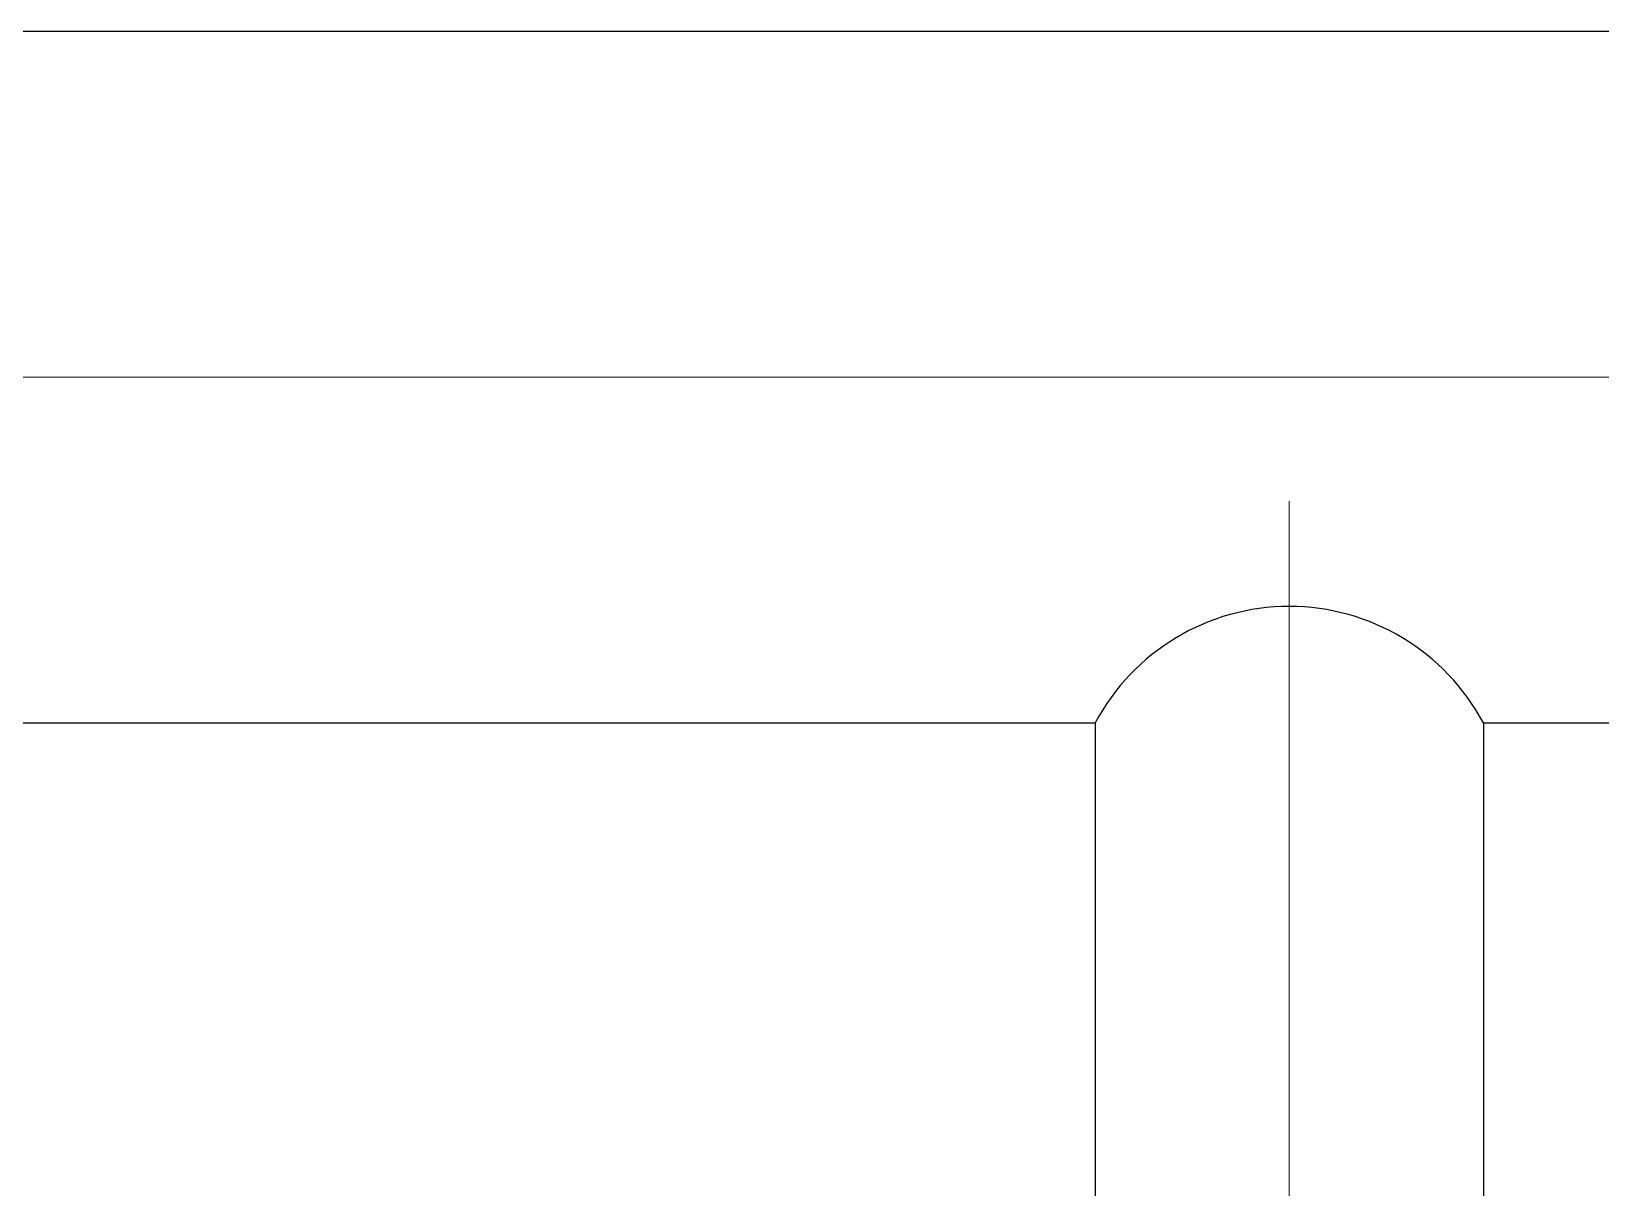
# Model space of a CAD drawing. Header units: millimetres. Extents: x -718 to 68664, y -49984 to -979.
# Drawn here: x 10933 to 12226, y -22743 to -21790 of the extents above; entities that cross this region are included whole.
import ezdxf

# ---------------------------------------------------------------- set-up
doc = ezdxf.new("R2010")
doc.units = ezdxf.units.MM
doc.layers.add('Text', color=7, linetype='Continuous', lineweight=15)
doc.layers.add('ХВС (В1)_20', color=5, linetype='Continuous', lineweight=25)

msp = doc.modelspace()

# ---------------------------------------------------------------- linework, layer by layer
at = {"layer": 'Text', "lineweight": 0, "ltscale": 10}
msp.add_line((5529.6, -22075.4), (16715.4, -22075.4), dxfattribs=at)
at = {"layer": 'Text'}
msp.add_line((11969.6, -22177.7), (11969.6, -25764.9), dxfattribs=at)
at = {"layer": 'ХВС (В1)_20'}
for p, q in [((16269.6, -21790.4), (5529.6, -21790.4)), ((10794.6, -22360.4), (11809.6, -22360.4)), ((11809.6, -22360.4), (11809.6, -22991.9)), ((12129.6, -22360.4), (12129.6, -22991.9)), ((12129.6, -22360.4), (13109.6, -22360.4))]:
    msp.add_line(p, q, dxfattribs=at)
msp.add_arc((11969.6, -22445.7), 181.3, 28.0514, 151.9486, dxfattribs=at)

doc.saveas('drawing.dxf')
